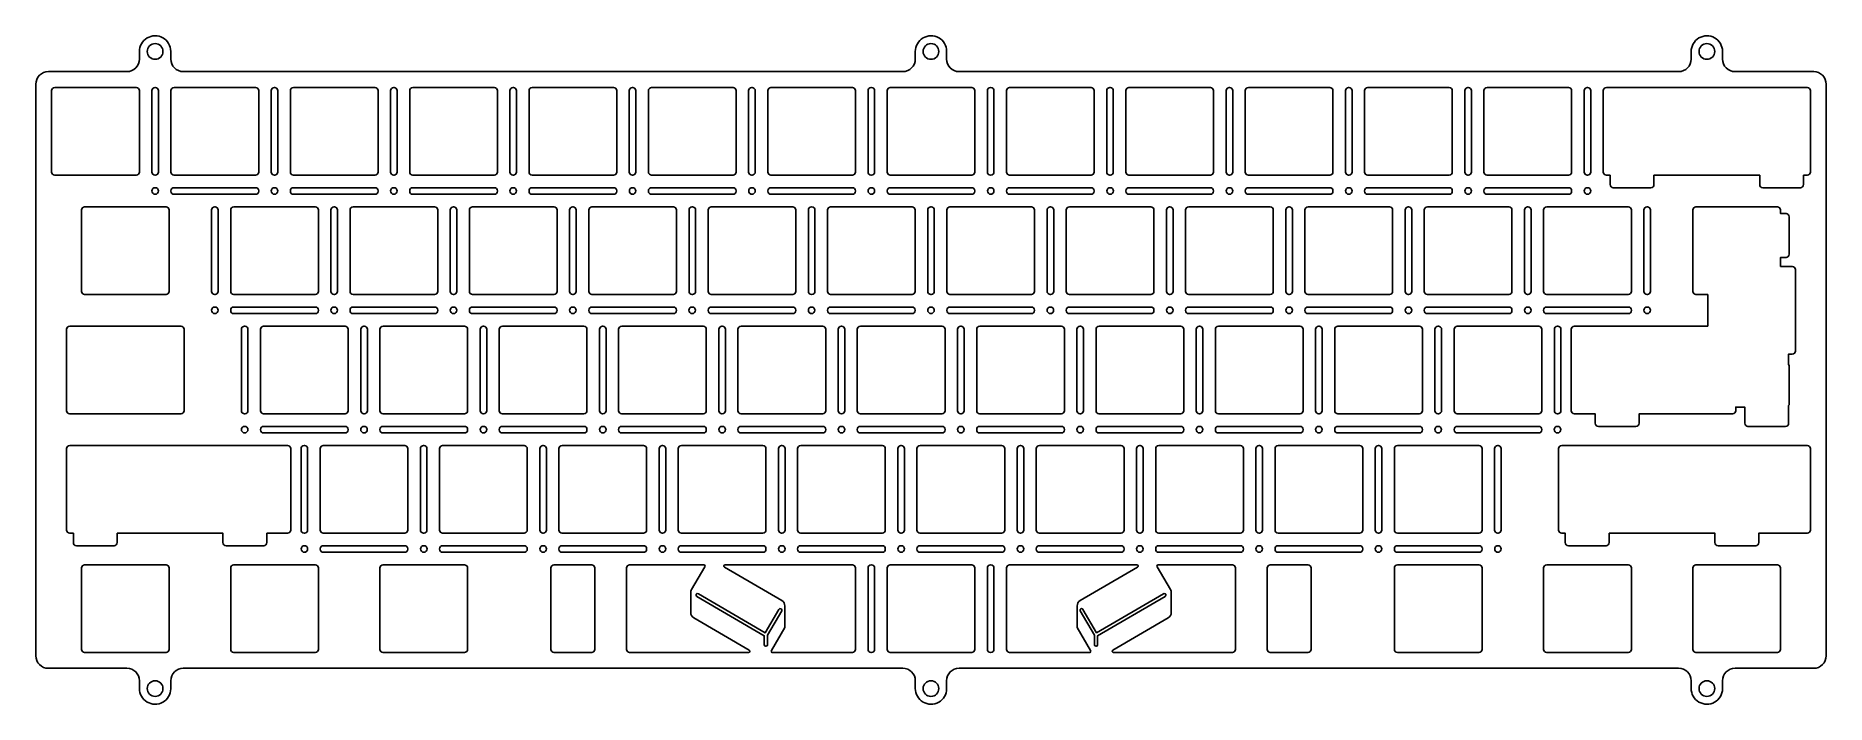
# Model space of a CAD drawing. Header units: millimetres. Extents: x -286 to 0, y -6 to 101.
import ezdxf

# ---------------------------------------------------------------- set-up
doc = ezdxf.new("R2010")
doc.units = ezdxf.units.MM
doc.layers.get('0').update_dxf_attribs({"linetype": 'CONTINUOUS'})

msp = doc.modelspace()

# ---------------------------------------------------------------- linework, layer by layer
for points in [[(-138.38, -0.05), (-23.55, -0.05, -0.414201), (-21.55, -2.05), (-21.55, -3.25, 1.001581), (-16.55, -3.3), (-16.55, -2.05, -0.414208), (-14.55, -0.05), (-2, -0.05, 0.414214), (0, 1.95), (0, 93.2, 0.414214), (-2, 95.2), (-14.55, 95.2, -0.414208), (-16.55, 97.2), (-16.55, 98.44, 1.001581), (-21.55, 98.4), (-21.55, 97.2, -0.414201), (-23.55, 95.2), (-138.38, 95.2, -0.414208), (-140.38, 97.2), (-140.38, 98.44, 1.001581), (-145.38, 98.4), (-145.38, 97.2, -0.414201), (-147.38, 95.2), (-262.21, 95.2, -0.414208), (-264.21, 97.2), (-264.21, 98.44, 1.001581), (-269.21, 98.4), (-269.21, 97.2, -0.414201), (-271.21, 95.2), (-283.75, 95.2, 0.414214), (-285.75, 93.2), (-285.75, 1.95, 0.414214), (-283.75, -0.05), (-271.21, -0.05, -0.414201), (-269.21, -2.05), (-269.21, -3.25, 1.001581), (-264.21, -3.3), (-264.21, -2.05, -0.414208), (-262.21, -0.05), (-147.38, -0.05, -0.414201), (-145.38, -2.05), (-145.38, -3.25, 1.001581), (-140.38, -3.3), (-140.38, -2.05, -0.414208)], [(-282.73, 92.67), (-269.73, 92.67, -0.414214), (-269.23, 92.17), (-269.23, 79.17, -0.414214), (-269.73, 78.67), (-282.73, 78.67, -0.414214), (-283.23, 79.17), (-283.23, 92.17, -0.414214)], [(-267.23, 79.17, 0.414214), (-266.73, 78.67), (-266.68, 78.67, 0.414214), (-266.18, 79.17), (-266.18, 92.17, 0.414214), (-266.68, 92.67), (-266.73, 92.67, 0.414214), (-267.23, 92.17)], [(-263.68, 92.67), (-250.68, 92.67, -0.414214), (-250.18, 92.17), (-250.18, 79.17, -0.414214), (-250.68, 78.67), (-263.68, 78.67, -0.414214), (-264.18, 79.17), (-264.18, 92.17, -0.414214)], [(-247.13, 92.17, 0.414214), (-247.63, 92.67), (-247.68, 92.67, 0.414214), (-248.18, 92.17), (-248.18, 79.17, 0.414214), (-247.68, 78.67), (-247.63, 78.67, 0.414214), (-247.13, 79.17)], [(-244.63, 92.67), (-231.63, 92.67, -0.414214), (-231.13, 92.17), (-231.13, 79.17, -0.414214), (-231.63, 78.67), (-244.63, 78.67, -0.414214), (-245.13, 79.17), (-245.13, 92.17, -0.414214)], [(-228.08, 92.17, 0.414214), (-228.58, 92.67), (-228.63, 92.67, 0.414214), (-229.13, 92.17), (-229.13, 79.17, 0.414214), (-228.63, 78.67), (-228.58, 78.67, 0.414214), (-228.08, 79.17)], [(-225.58, 92.67, 0.414214), (-226.08, 92.17), (-226.08, 79.17, 0.414214), (-225.58, 78.67), (-212.58, 78.67, 0.414214), (-212.08, 79.17), (-212.08, 92.17, 0.414214), (-212.58, 92.67)], [(-209.03, 92.17, 0.414214), (-209.53, 92.67), (-209.58, 92.67, 0.414214), (-210.08, 92.17), (-210.08, 79.17, 0.414214), (-209.58, 78.67), (-209.53, 78.67, 0.414214), (-209.03, 79.17)], [(-206.53, 92.67), (-193.53, 92.67, -0.414214), (-193.03, 92.17), (-193.03, 79.17, -0.414214), (-193.53, 78.67), (-206.53, 78.67, -0.414214), (-207.03, 79.17), (-207.03, 92.17, -0.414214)], [(-189.98, 92.17, 0.414214), (-190.48, 92.67), (-190.53, 92.67, 0.414214), (-191.03, 92.17), (-191.03, 79.17, 0.414214), (-190.53, 78.67), (-190.48, 78.67, 0.414214), (-189.98, 79.17)], [(-173.98, 92.17), (-173.98, 79.17, -0.414214), (-174.48, 78.67), (-187.48, 78.67, -0.414214), (-187.98, 79.17), (-187.98, 92.17, -0.414214), (-187.48, 92.67), (-174.48, 92.67, -0.414214)], [(-170.93, 92.17, 0.414214), (-171.43, 92.67), (-171.48, 92.67, 0.414214), (-171.98, 92.17), (-171.98, 79.17, 0.414214), (-171.48, 78.67), (-171.43, 78.67, 0.414214), (-170.93, 79.17)], [(-168.43, 92.67), (-155.43, 92.67, -0.414214), (-154.93, 92.17), (-154.93, 79.17, -0.414214), (-155.43, 78.67), (-168.43, 78.67, -0.414214), (-168.93, 79.17), (-168.93, 92.17, -0.414214)], [(-151.88, 92.17, 0.414214), (-152.38, 92.67), (-152.43, 92.67, 0.414214), (-152.93, 92.17), (-152.93, 79.17, 0.414214), (-152.43, 78.67), (-152.38, 78.67, 0.414214), (-151.88, 79.17)], [(-135.88, 92.17), (-135.88, 79.17, -0.414214), (-136.38, 78.67), (-149.38, 78.67, -0.414214), (-149.88, 79.17), (-149.88, 92.17, -0.414214), (-149.38, 92.67), (-136.38, 92.67, -0.414214)], [(-132.83, 92.17, 0.414214), (-133.33, 92.67), (-133.38, 92.67, 0.414214), (-133.88, 92.17), (-133.88, 79.17, 0.414214), (-133.38, 78.67), (-133.33, 78.67, 0.414214), (-132.83, 79.17)], [(-130.33, 92.67), (-117.33, 92.67, -0.414214), (-116.83, 92.17), (-116.83, 79.17, -0.414214), (-117.33, 78.67), (-130.33, 78.67, -0.414214), (-130.83, 79.17), (-130.83, 92.17, -0.414214)], [(-113.78, 92.17, 0.414214), (-114.28, 92.67), (-114.33, 92.67, 0.414214), (-114.83, 92.17), (-114.83, 79.17, 0.414214), (-114.33, 78.67), (-114.28, 78.67, 0.414214), (-113.78, 79.17)], [(-111.28, 92.67), (-98.28, 92.67, -0.414214), (-97.78, 92.17), (-97.78, 79.17, -0.414214), (-98.28, 78.67), (-111.28, 78.67, -0.414214), (-111.78, 79.17), (-111.78, 92.17, -0.414214)], [(-94.73, 92.17, 0.414214), (-95.23, 92.67), (-95.28, 92.67, 0.414214), (-95.78, 92.17), (-95.78, 79.17, 0.414214), (-95.28, 78.67), (-95.23, 78.67, 0.414214), (-94.73, 79.17)], [(-92.23, 92.67), (-79.23, 92.67, -0.414214), (-78.73, 92.17), (-78.73, 79.17, -0.414214), (-79.23, 78.67), (-92.23, 78.67, -0.414214), (-92.73, 79.17), (-92.73, 92.17, -0.414214)], [(-75.68, 92.17, 0.414214), (-76.18, 92.67), (-76.23, 92.67, 0.414214), (-76.73, 92.17), (-76.73, 79.17, 0.414214), (-76.23, 78.67), (-76.18, 78.67, 0.414214), (-75.68, 79.17)], [(-59.68, 92.17), (-59.68, 79.17, -0.414214), (-60.18, 78.67), (-73.18, 78.67, -0.414214), (-73.68, 79.17), (-73.68, 92.17, -0.414214), (-73.18, 92.67), (-60.18, 92.67, -0.414214)], [(-56.63, 92.17, 0.414214), (-57.13, 92.67), (-57.18, 92.67, 0.414214), (-57.68, 92.17), (-57.68, 79.17, 0.414214), (-57.18, 78.67), (-57.13, 78.67, 0.414214), (-56.63, 79.17)], [(-54.13, 92.67), (-41.13, 92.67, -0.414214), (-40.63, 92.17), (-40.63, 79.17, -0.414214), (-41.13, 78.67), (-54.13, 78.67, -0.414214), (-54.63, 79.17), (-54.63, 92.17, -0.414214)], [(-37.58, 92.17, 0.414214), (-38.08, 92.67), (-38.13, 92.67, 0.414214), (-38.63, 92.17), (-38.63, 79.17, 0.414214), (-38.13, 78.67), (-38.08, 78.67, 0.414214), (-37.58, 79.17)], [(-35.08, 92.67), (-3.03, 92.67, -0.414214), (-2.53, 92.17), (-2.53, 79.17, -0.414214), (-3.03, 78.67), (-3.62, 78.67), (-3.62, 77.17, -0.414214), (-4.12, 76.67), (-10.12, 76.67, -0.414214), (-10.62, 77.17), (-10.62, 78.67), (-27.49, 78.67), (-27.49, 77.17, -0.414214), (-27.99, 76.67), (-33.99, 76.67, -0.414214), (-34.49, 77.17), (-34.49, 78.67), (-35.08, 78.67, -0.414214), (-35.58, 79.17), (-35.58, 92.17, -0.414214)], [(-263.68, 76.67, 0.414214), (-264.18, 76.17), (-264.18, 76.12, 0.414214), (-263.68, 75.62), (-250.68, 75.62, 0.414214), (-250.18, 76.12), (-250.18, 76.17, 0.414214), (-250.68, 76.67)], [(-244.63, 76.67, 0.414214), (-245.13, 76.17), (-245.13, 76.12, 0.414214), (-244.63, 75.62), (-231.63, 75.62, 0.414214), (-231.13, 76.12), (-231.13, 76.17, 0.414214), (-231.63, 76.67)], [(-212.58, 75.62), (-225.58, 75.62, -0.414214), (-226.08, 76.12), (-226.08, 76.17, -0.414214), (-225.58, 76.67), (-212.58, 76.67, -0.414214), (-212.08, 76.17), (-212.08, 76.12, -0.414214)], [(-206.53, 76.67, 0.414214), (-207.03, 76.17), (-207.03, 76.12, 0.414214), (-206.53, 75.62), (-193.53, 75.62, 0.414214), (-193.03, 76.12), (-193.03, 76.17, 0.414214), (-193.53, 76.67)], [(-174.48, 75.62), (-187.48, 75.62, -0.414214), (-187.98, 76.12), (-187.98, 76.17, -0.414214), (-187.48, 76.67), (-174.48, 76.67, -0.414214), (-173.98, 76.17), (-173.98, 76.12, -0.414214)], [(-155.43, 75.62), (-168.43, 75.62, -0.414214), (-168.93, 76.12), (-168.93, 76.17, -0.414214), (-168.43, 76.67), (-155.43, 76.67, -0.414214), (-154.93, 76.17), (-154.93, 76.12, -0.414214)], [(-136.38, 75.62), (-149.38, 75.62, -0.414214), (-149.88, 76.12), (-149.88, 76.17, -0.414214), (-149.38, 76.67), (-136.38, 76.67, -0.414214), (-135.88, 76.17), (-135.88, 76.12, -0.414214)], [(-117.33, 75.62), (-130.33, 75.62, -0.414214), (-130.83, 76.12), (-130.83, 76.17, -0.414214), (-130.33, 76.67), (-117.33, 76.67, -0.414214), (-116.83, 76.17), (-116.83, 76.12, -0.414214)], [(-98.28, 75.62), (-111.28, 75.62, -0.414214), (-111.78, 76.12), (-111.78, 76.17, -0.414214), (-111.28, 76.67), (-98.28, 76.67, -0.414214), (-97.78, 76.17), (-97.78, 76.12, -0.414214)], [(-92.23, 76.67, 0.414214), (-92.73, 76.17), (-92.73, 76.12, 0.414214), (-92.23, 75.62), (-79.23, 75.62, 0.414214), (-78.73, 76.12), (-78.73, 76.17, 0.414214), (-79.23, 76.67)], [(-60.18, 75.62), (-73.18, 75.62, -0.414214), (-73.68, 76.12), (-73.68, 76.17, -0.414214), (-73.18, 76.67), (-60.18, 76.67, -0.414214), (-59.68, 76.17), (-59.68, 76.12, -0.414214)], [(-41.13, 75.62), (-54.13, 75.62, -0.414214), (-54.63, 76.12), (-54.63, 76.17, -0.414214), (-54.13, 76.67), (-41.13, 76.67, -0.414214), (-40.63, 76.17), (-40.63, 76.12, -0.414214)], [(-277.97, 73.62, 0.414214), (-278.47, 73.12), (-278.47, 60.12, 0.414214), (-277.97, 59.62), (-264.97, 59.62, 0.414214), (-264.47, 60.12), (-264.47, 73.12, 0.414214), (-264.97, 73.62)], [(-257.15, 59.62, 0.414214), (-256.65, 60.12), (-256.65, 73.12, 0.414214), (-257.15, 73.62), (-257.2, 73.62, 0.414214), (-257.7, 73.12), (-257.7, 60.12, 0.414214), (-257.2, 59.62)], [(-254.15, 73.62, 0.414214), (-254.65, 73.12), (-254.65, 60.12, 0.414214), (-254.15, 59.62), (-241.15, 59.62, 0.414214), (-240.65, 60.12), (-240.65, 73.12, 0.414214), (-241.15, 73.62)], [(-238.65, 60.12, 0.414214), (-238.15, 59.62), (-238.1, 59.62, 0.414214), (-237.6, 60.12), (-237.6, 73.12, 0.414214), (-238.1, 73.62), (-238.15, 73.62, 0.414214), (-238.65, 73.12)], [(-235.1, 73.62), (-222.1, 73.62, -0.414214), (-221.6, 73.12), (-221.6, 60.12, -0.414214), (-222.1, 59.62), (-235.1, 59.62, -0.414214), (-235.6, 60.12), (-235.6, 73.12, -0.414214)], [(-219.6, 60.12, 0.414214), (-219.1, 59.62), (-219.05, 59.62, 0.414214), (-218.55, 60.12), (-218.55, 73.12, 0.414214), (-219.05, 73.62), (-219.1, 73.62, 0.414214), (-219.6, 73.12)], [(-216.05, 73.62), (-203.05, 73.62, -0.414214), (-202.55, 73.12), (-202.55, 60.12, -0.414214), (-203.05, 59.62), (-216.05, 59.62, -0.414214), (-216.55, 60.12), (-216.55, 73.12, -0.414214)], [(-200.55, 60.12, 0.414214), (-200.05, 59.62), (-200, 59.62, 0.414214), (-199.5, 60.12), (-199.5, 73.12, 0.414214), (-200, 73.62), (-200.05, 73.62, 0.414214), (-200.55, 73.12)], [(-197, 73.62, 0.414214), (-197.5, 73.12), (-197.5, 60.12, 0.414214), (-197, 59.62), (-184, 59.62, 0.414214), (-183.5, 60.12), (-183.5, 73.12, 0.414214), (-184, 73.62)], [(-181.5, 60.12, 0.414214), (-181, 59.62), (-180.95, 59.62, 0.414214), (-180.45, 60.12), (-180.45, 73.12, 0.414214), (-180.95, 73.62), (-181, 73.62, 0.414214), (-181.5, 73.12)], [(-177.95, 73.62), (-164.95, 73.62, -0.414214), (-164.45, 73.12), (-164.45, 60.12, -0.414214), (-164.95, 59.62), (-177.95, 59.62, -0.414214), (-178.45, 60.12), (-178.45, 73.12, -0.414214)], [(-162.45, 60.12, 0.414214), (-161.95, 59.62), (-161.9, 59.62, 0.414214), (-161.4, 60.12), (-161.4, 73.12, 0.414214), (-161.9, 73.62), (-161.95, 73.62, 0.414214), (-162.45, 73.12)], [(-158.9, 73.62), (-145.9, 73.62, -0.414214), (-145.4, 73.12), (-145.4, 60.12, -0.414214), (-145.9, 59.62), (-158.9, 59.62, -0.414214), (-159.4, 60.12), (-159.4, 73.12, -0.414214)], [(-143.4, 60.12, 0.414214), (-142.9, 59.62), (-142.85, 59.62, 0.414214), (-142.35, 60.12), (-142.35, 73.12, 0.414214), (-142.85, 73.62), (-142.9, 73.62, 0.414214), (-143.4, 73.12)], [(-139.85, 73.62), (-126.85, 73.62, -0.414214), (-126.35, 73.12), (-126.35, 60.12, -0.414214), (-126.85, 59.62), (-139.85, 59.62, -0.414214), (-140.35, 60.12), (-140.35, 73.12, -0.414214)], [(-124.35, 60.12, 0.414214), (-123.85, 59.62), (-123.8, 59.62, 0.414214), (-123.3, 60.12), (-123.3, 73.12, 0.414214), (-123.8, 73.62), (-123.85, 73.62, 0.414214), (-124.35, 73.12)], [(-120.8, 73.62), (-107.8, 73.62, -0.414214), (-107.3, 73.12), (-107.3, 60.12, -0.414214), (-107.8, 59.62), (-120.8, 59.62, -0.414214), (-121.3, 60.12), (-121.3, 73.12, -0.414214)], [(-105.3, 60.12, 0.414214), (-104.8, 59.62), (-104.75, 59.62, 0.414214), (-104.25, 60.12), (-104.25, 73.12, 0.414214), (-104.75, 73.62), (-104.8, 73.62, 0.414214), (-105.3, 73.12)], [(-101.75, 73.62), (-88.75, 73.62, -0.414214), (-88.25, 73.12), (-88.25, 60.12, -0.414214), (-88.75, 59.62), (-101.75, 59.62, -0.414214), (-102.25, 60.12), (-102.25, 73.12, -0.414214)], [(-86.25, 60.12, 0.414214), (-85.75, 59.62), (-85.7, 59.62, 0.414214), (-85.2, 60.12), (-85.2, 73.12, 0.414214), (-85.7, 73.62), (-85.75, 73.62, 0.414214), (-86.25, 73.12)], [(-82.7, 73.62), (-69.7, 73.62, -0.414214), (-69.2, 73.12), (-69.2, 60.12, -0.414214), (-69.7, 59.62), (-82.7, 59.62, -0.414214), (-83.2, 60.12), (-83.2, 73.12, -0.414214)], [(-67.2, 60.12, 0.414214), (-66.7, 59.62), (-66.65, 59.62, 0.414214), (-66.15, 60.12), (-66.15, 73.12, 0.414214), (-66.65, 73.62), (-66.7, 73.62, 0.414214), (-67.2, 73.12)], [(-63.65, 73.62), (-50.65, 73.62, -0.414214), (-50.15, 73.12), (-50.15, 60.12, -0.414214), (-50.65, 59.62), (-63.65, 59.62, -0.414214), (-64.15, 60.12), (-64.15, 73.12, -0.414214)], [(-48.15, 60.12, 0.414214), (-47.65, 59.62), (-47.6, 59.62, 0.414214), (-47.1, 60.12), (-47.1, 73.12, 0.414214), (-47.6, 73.62), (-47.65, 73.62, 0.414214), (-48.15, 73.12)], [(-44.6, 73.62), (-31.6, 73.62, -0.414214), (-31.1, 73.12), (-31.1, 60.12, -0.414214), (-31.6, 59.62), (-44.6, 59.62, -0.414214), (-45.1, 60.12), (-45.1, 73.12, -0.414214)], [(-6, 41.88), (-6, 39.07, -0.414214), (-6.5, 38.57), (-12.5, 38.57, -0.414214), (-13, 39.07), (-13, 41.66), (-14.44, 41.66), (-14.44, 41.07, -0.414214), (-14.94, 40.57), (-29.87, 40.57), (-29.87, 39.07, -0.414214), (-30.37, 38.57), (-36.37, 38.57, -0.414214), (-36.87, 39.07), (-36.87, 40.57), (-40.19, 40.57, -0.414214), (-40.69, 41.07), (-40.69, 54.07, -0.414214), (-40.19, 54.57), (-18.91, 54.57), (-18.91, 59.62), (-20.79, 59.62, -0.414214), (-21.29, 60.12), (-21.29, 73.12, -0.414214), (-20.79, 73.62), (-7.79, 73.62, -0.414214), (-7.29, 73.12), (-7.29, 72.54), (-6.41, 72.54, -0.414214), (-5.91, 72.04), (-5.91, 66.04, -0.414214), (-6.41, 65.54), (-7.29, 65.54), (-7.29, 64.1), (-5.41, 64.1, -0.414214), (-4.91, 63.6), (-4.91, 50.6, -0.414214), (-5.41, 50.1), (-6, 50.1), (-6, 48.44, -0.150834), (-5.91, 48.16), (-5.91, 42.16, -0.150834)], [(-28.55, 59.62, 0.414214), (-28.05, 60.12), (-28.05, 73.12, 0.414214), (-28.55, 73.62), (-28.6, 73.62, 0.414214), (-29.1, 73.12), (-29.1, 60.12, 0.414214), (-28.6, 59.62)], [(-254.15, 57.62, 0.414214), (-254.65, 57.12), (-254.65, 57.07, 0.414214), (-254.15, 56.57), (-241.15, 56.57, 0.414214), (-240.65, 57.07), (-240.65, 57.12, 0.414214), (-241.15, 57.62)], [(-222.1, 56.57), (-235.1, 56.57, -0.414214), (-235.6, 57.07), (-235.6, 57.12, -0.414214), (-235.1, 57.62), (-222.1, 57.62, -0.414214), (-221.6, 57.12), (-221.6, 57.07, -0.414214)], [(-203.05, 56.57), (-216.05, 56.57, -0.414214), (-216.55, 57.07), (-216.55, 57.12, -0.414214), (-216.05, 57.62), (-203.05, 57.62, -0.414214), (-202.55, 57.12), (-202.55, 57.07, -0.414214)], [(-184, 56.57), (-197, 56.57, -0.414214), (-197.5, 57.07), (-197.5, 57.12, -0.414214), (-197, 57.62), (-184, 57.62, -0.414214), (-183.5, 57.12), (-183.5, 57.07, -0.414214)], [(-164.95, 56.57), (-177.95, 56.57, -0.414214), (-178.45, 57.07), (-178.45, 57.12, -0.414214), (-177.95, 57.62), (-164.95, 57.62, -0.414214), (-164.45, 57.12), (-164.45, 57.07, -0.414214)], [(-145.9, 56.57), (-158.9, 56.57, -0.414214), (-159.4, 57.07), (-159.4, 57.12, -0.414214), (-158.9, 57.62), (-145.9, 57.62, -0.414214), (-145.4, 57.12), (-145.4, 57.07, -0.414214)], [(-126.85, 56.57), (-139.85, 56.57, -0.414214), (-140.35, 57.07), (-140.35, 57.12, -0.414214), (-139.85, 57.62), (-126.85, 57.62, -0.414214), (-126.35, 57.12), (-126.35, 57.07, -0.414214)], [(-107.8, 56.57), (-120.8, 56.57, -0.414214), (-121.3, 57.07), (-121.3, 57.12, -0.414214), (-120.8, 57.62), (-107.8, 57.62, -0.414214), (-107.3, 57.12), (-107.3, 57.07, -0.414214)], [(-88.75, 56.57), (-101.75, 56.57, -0.414214), (-102.25, 57.07), (-102.25, 57.12, -0.414214), (-101.75, 57.62), (-88.75, 57.62, -0.414214), (-88.25, 57.12), (-88.25, 57.07, -0.414214)], [(-69.7, 56.57), (-82.7, 56.57, -0.414214), (-83.2, 57.07), (-83.2, 57.12, -0.414214), (-82.7, 57.62), (-69.7, 57.62, -0.414214), (-69.2, 57.12), (-69.2, 57.07, -0.414214)], [(-50.65, 56.57), (-63.65, 56.57, -0.414214), (-64.15, 57.07), (-64.15, 57.12, -0.414214), (-63.65, 57.62), (-50.65, 57.62, -0.414214), (-50.15, 57.12), (-50.15, 57.07, -0.414214)], [(-31.6, 56.57), (-44.6, 56.57, -0.414214), (-45.1, 57.07), (-45.1, 57.12, -0.414214), (-44.6, 57.62), (-31.6, 57.62, -0.414214), (-31.1, 57.12), (-31.1, 57.07, -0.414214)], [(-280.35, 54.57), (-262.59, 54.57, -0.414214), (-262.09, 54.07), (-262.09, 41.07, -0.414214), (-262.59, 40.57), (-280.35, 40.57, -0.414214), (-280.85, 41.07), (-280.85, 54.07, -0.414214)], [(-251.89, 54.07), (-251.89, 41.07, -0.414214), (-252.39, 40.57), (-252.44, 40.57, -0.414214), (-252.94, 41.07), (-252.94, 54.07, -0.414214), (-252.44, 54.57), (-252.39, 54.57, -0.414214)], [(-249.39, 54.57), (-236.39, 54.57, -0.414214), (-235.89, 54.07), (-235.89, 41.07, -0.414214), (-236.39, 40.57), (-249.39, 40.57, -0.414214), (-249.89, 41.07), (-249.89, 54.07, -0.414214)], [(-233.89, 41.07), (-233.89, 54.07, -0.414214), (-233.39, 54.57), (-233.34, 54.57, -0.414214), (-232.84, 54.07), (-232.84, 41.07, -0.414214), (-233.34, 40.57), (-233.39, 40.57, -0.414214)], [(-230.34, 54.57, 0.414214), (-230.84, 54.07), (-230.84, 41.07, 0.414214), (-230.34, 40.57), (-217.34, 40.57, 0.414214), (-216.84, 41.07), (-216.84, 54.07, 0.414214), (-217.34, 54.57)], [(-214.29, 40.57), (-214.34, 40.57, -0.414214), (-214.84, 41.07), (-214.84, 54.07, -0.414214), (-214.34, 54.57), (-214.29, 54.57, -0.414214), (-213.79, 54.07), (-213.79, 41.07, -0.414214)], [(-211.29, 54.57), (-198.29, 54.57, -0.414214), (-197.79, 54.07), (-197.79, 41.07, -0.414214), (-198.29, 40.57), (-211.29, 40.57, -0.414214), (-211.79, 41.07), (-211.79, 54.07, -0.414214)], [(-195.24, 40.57), (-195.29, 40.57, -0.414214), (-195.79, 41.07), (-195.79, 54.07, -0.414214), (-195.29, 54.57), (-195.24, 54.57, -0.414214), (-194.74, 54.07), (-194.74, 41.07, -0.414214)], [(-192.24, 54.57), (-179.24, 54.57, -0.414214), (-178.74, 54.07), (-178.74, 41.07, -0.414214), (-179.24, 40.57), (-192.24, 40.57, -0.414214), (-192.74, 41.07), (-192.74, 54.07, -0.414214)], [(-176.19, 40.57), (-176.24, 40.57, -0.414214), (-176.74, 41.07), (-176.74, 54.07, -0.414214), (-176.24, 54.57), (-176.19, 54.57, -0.414214), (-175.69, 54.07), (-175.69, 41.07, -0.414214)], [(-173.19, 54.57), (-160.19, 54.57, -0.414214), (-159.69, 54.07), (-159.69, 41.07, -0.414214), (-160.19, 40.57), (-173.19, 40.57, -0.414214), (-173.69, 41.07), (-173.69, 54.07, -0.414214)], [(-157.14, 40.57), (-157.19, 40.57, -0.414214), (-157.69, 41.07), (-157.69, 54.07, -0.414214), (-157.19, 54.57), (-157.14, 54.57, -0.414214), (-156.64, 54.07), (-156.64, 41.07, -0.414214)], [(-154.14, 54.57), (-141.14, 54.57, -0.414214), (-140.64, 54.07), (-140.64, 41.07, -0.414214), (-141.14, 40.57), (-154.14, 40.57, -0.414214), (-154.64, 41.07), (-154.64, 54.07, -0.414214)], [(-138.09, 40.57), (-138.14, 40.57, -0.414214), (-138.64, 41.07), (-138.64, 54.07, -0.414214), (-138.14, 54.57), (-138.09, 54.57, -0.414214), (-137.59, 54.07), (-137.59, 41.07, -0.414214)], [(-135.09, 54.57), (-122.09, 54.57, -0.414214), (-121.59, 54.07), (-121.59, 41.07, -0.414214), (-122.09, 40.57), (-135.09, 40.57, -0.414214), (-135.59, 41.07), (-135.59, 54.07, -0.414214)], [(-119.04, 40.57), (-119.09, 40.57, -0.414214), (-119.59, 41.07), (-119.59, 54.07, -0.414214), (-119.09, 54.57), (-119.04, 54.57, -0.414214), (-118.54, 54.07), (-118.54, 41.07, -0.414214)], [(-116.04, 54.57), (-103.04, 54.57, -0.414214), (-102.54, 54.07), (-102.54, 41.07, -0.414214), (-103.04, 40.57), (-116.04, 40.57, -0.414214), (-116.54, 41.07), (-116.54, 54.07, -0.414214)], [(-99.99, 40.57), (-100.04, 40.57, -0.414214), (-100.54, 41.07), (-100.54, 54.07, -0.414214), (-100.04, 54.57), (-99.99, 54.57, -0.414214), (-99.49, 54.07), (-99.49, 41.07, -0.414214)], [(-83.49, 54.07), (-83.49, 41.07, -0.414214), (-83.99, 40.57), (-96.99, 40.57, -0.414214), (-97.49, 41.07), (-97.49, 54.07, -0.414214), (-96.99, 54.57), (-83.99, 54.57, -0.414214)], [(-80.94, 40.57), (-80.99, 40.57, -0.414214), (-81.49, 41.07), (-81.49, 54.07, -0.414214), (-80.99, 54.57), (-80.94, 54.57, -0.414214), (-80.44, 54.07), (-80.44, 41.07, -0.414214)], [(-77.94, 54.57), (-64.94, 54.57, -0.414214), (-64.44, 54.07), (-64.44, 41.07, -0.414214), (-64.94, 40.57), (-77.94, 40.57, -0.414214), (-78.44, 41.07), (-78.44, 54.07, -0.414214)], [(-61.89, 40.57), (-61.94, 40.57, -0.414214), (-62.44, 41.07), (-62.44, 54.07, -0.414214), (-61.94, 54.57), (-61.89, 54.57, -0.414214), (-61.39, 54.07), (-61.39, 41.07, -0.414214)], [(-58.89, 54.57), (-45.89, 54.57, -0.414214), (-45.39, 54.07), (-45.39, 41.07, -0.414214), (-45.89, 40.57), (-58.89, 40.57, -0.414214), (-59.39, 41.07), (-59.39, 54.07, -0.414214)], [(-42.34, 54.07), (-42.34, 41.07, -0.414214), (-42.84, 40.57), (-42.89, 40.57, -0.414214), (-43.39, 41.07), (-43.39, 54.07, -0.414214), (-42.89, 54.57), (-42.84, 54.57, -0.414214)], [(-249.39, 38.57, 0.414214), (-249.89, 38.07), (-249.89, 38.02, 0.414214), (-249.39, 37.52), (-236.39, 37.52, 0.414214), (-235.89, 38.02), (-235.89, 38.07, 0.414214), (-236.39, 38.57)], [(-217.34, 37.52), (-230.34, 37.52, -0.414214), (-230.84, 38.02), (-230.84, 38.07, -0.414214), (-230.34, 38.57), (-217.34, 38.57, -0.414214), (-216.84, 38.07), (-216.84, 38.02, -0.414214)], [(-198.29, 37.52), (-211.29, 37.52, -0.414214), (-211.79, 38.02), (-211.79, 38.07, -0.414214), (-211.29, 38.57), (-198.29, 38.57, -0.414214), (-197.79, 38.07), (-197.79, 38.02, -0.414214)], [(-179.24, 37.52), (-192.24, 37.52, -0.414214), (-192.74, 38.02), (-192.74, 38.07, -0.414214), (-192.24, 38.57), (-179.24, 38.57, -0.414214), (-178.74, 38.07), (-178.74, 38.02, -0.414214)], [(-160.19, 37.52), (-173.19, 37.52, -0.414214), (-173.69, 38.02), (-173.69, 38.07, -0.414214), (-173.19, 38.57), (-160.19, 38.57, -0.414214), (-159.69, 38.07), (-159.69, 38.02, -0.414214)], [(-141.14, 37.52), (-154.14, 37.52, -0.414214), (-154.64, 38.02), (-154.64, 38.07, -0.414214), (-154.14, 38.57), (-141.14, 38.57, -0.414214), (-140.64, 38.07), (-140.64, 38.02, -0.414214)], [(-122.09, 37.52), (-135.09, 37.52, -0.414214), (-135.59, 38.02), (-135.59, 38.07, -0.414214), (-135.09, 38.57), (-122.09, 38.57, -0.414214), (-121.59, 38.07), (-121.59, 38.02, -0.414214)], [(-103.04, 37.52), (-116.04, 37.52, -0.414214), (-116.54, 38.02), (-116.54, 38.07, -0.414214), (-116.04, 38.57), (-103.04, 38.57, -0.414214), (-102.54, 38.07), (-102.54, 38.02, -0.414214)], [(-83.99, 37.52), (-96.99, 37.52, -0.414214), (-97.49, 38.02), (-97.49, 38.07, -0.414214), (-96.99, 38.57), (-83.99, 38.57, -0.414214), (-83.49, 38.07), (-83.49, 38.02, -0.414214)], [(-64.94, 37.52), (-77.94, 37.52, -0.414214), (-78.44, 38.02), (-78.44, 38.07, -0.414214), (-77.94, 38.57), (-64.94, 38.57, -0.414214), (-64.44, 38.07), (-64.44, 38.02, -0.414214)], [(-45.89, 37.52), (-58.89, 37.52, -0.414214), (-59.39, 38.02), (-59.39, 38.07, -0.414214), (-58.89, 38.57), (-45.89, 38.57, -0.414214), (-45.39, 38.07), (-45.39, 38.02, -0.414214)], [(-280.35, 35.52), (-245.57, 35.52, -0.414214), (-245.07, 35.02), (-245.07, 22.02, -0.414214), (-245.57, 21.52), (-248.88, 21.52), (-248.88, 20.02, -0.414214), (-249.38, 19.52), (-255.38, 19.52, -0.414214), (-255.88, 20.02), (-255.88, 21.52), (-272.76, 21.52), (-272.76, 20.02, -0.414214), (-273.26, 19.52), (-279.26, 19.52, -0.414214), (-279.76, 20.02), (-279.76, 21.52), (-280.35, 21.52, -0.414214), (-280.85, 22.02), (-280.85, 35.02, -0.414214)], [(-242.37, 35.02, 0.414214), (-242.87, 35.52), (-242.92, 35.52, 0.414214), (-243.42, 35.02), (-243.42, 22.02, 0.414214), (-242.92, 21.52), (-242.87, 21.52, 0.414214), (-242.37, 22.02)], [(-239.87, 35.52), (-226.87, 35.52, -0.414214), (-226.37, 35.02), (-226.37, 22.02, -0.414214), (-226.87, 21.52), (-239.87, 21.52, -0.414214), (-240.37, 22.02), (-240.37, 35.02, -0.414214)], [(-224.37, 22.02, 0.414214), (-223.87, 21.52), (-223.82, 21.52, 0.414214), (-223.32, 22.02), (-223.32, 35.02, 0.414214), (-223.82, 35.52), (-223.87, 35.52, 0.414214), (-224.37, 35.02)], [(-220.82, 35.52, 0.414214), (-221.32, 35.02), (-221.32, 22.02, 0.414214), (-220.82, 21.52), (-207.82, 21.52, 0.414214), (-207.32, 22.02), (-207.32, 35.02, 0.414214), (-207.82, 35.52)], [(-205.32, 22.02, 0.414214), (-204.82, 21.52), (-204.77, 21.52, 0.414214), (-204.27, 22.02), (-204.27, 35.02, 0.414214), (-204.77, 35.52), (-204.82, 35.52, 0.414214), (-205.32, 35.02)], [(-201.77, 35.52, 0.414214), (-202.27, 35.02), (-202.27, 22.02, 0.414214), (-201.77, 21.52), (-188.77, 21.52, 0.414214), (-188.27, 22.02), (-188.27, 35.02, 0.414214), (-188.77, 35.52)], [(-186.27, 22.02, 0.414214), (-185.77, 21.52), (-185.72, 21.52, 0.414214), (-185.22, 22.02), (-185.22, 35.02, 0.414214), (-185.72, 35.52), (-185.77, 35.52, 0.414214), (-186.27, 35.02)], [(-182.72, 35.52, 0.414214), (-183.22, 35.02), (-183.22, 22.02, 0.414214), (-182.72, 21.52), (-169.72, 21.52, 0.414214), (-169.22, 22.02), (-169.22, 35.02, 0.414214), (-169.72, 35.52)], [(-167.22, 22.02, 0.414214), (-166.72, 21.52), (-166.67, 21.52, 0.414214), (-166.17, 22.02), (-166.17, 35.02, 0.414214), (-166.67, 35.52), (-166.72, 35.52, 0.414214), (-167.22, 35.02)], [(-163.67, 35.52), (-150.67, 35.52, -0.414214), (-150.17, 35.02), (-150.17, 22.02, -0.414214), (-150.67, 21.52), (-163.67, 21.52, -0.414214), (-164.17, 22.02), (-164.17, 35.02, -0.414214)], [(-148.17, 22.02, 0.414214), (-147.67, 21.52), (-147.62, 21.52, 0.414214), (-147.12, 22.02), (-147.12, 35.02, 0.414214), (-147.62, 35.52), (-147.67, 35.52, 0.414214), (-148.17, 35.02)], [(-144.62, 35.52), (-131.62, 35.52, -0.414214), (-131.12, 35.02), (-131.12, 22.02, -0.414214), (-131.62, 21.52), (-144.62, 21.52, -0.414214), (-145.12, 22.02), (-145.12, 35.02, -0.414214)], [(-129.12, 22.02, 0.414214), (-128.62, 21.52), (-128.57, 21.52, 0.414214), (-128.07, 22.02), (-128.07, 35.02, 0.414214), (-128.57, 35.52), (-128.62, 35.52, 0.414214), (-129.12, 35.02)], [(-125.57, 35.52), (-112.57, 35.52, -0.414214), (-112.07, 35.02), (-112.07, 22.02, -0.414214), (-112.57, 21.52), (-125.57, 21.52, -0.414214), (-126.07, 22.02), (-126.07, 35.02, -0.414214)], [(-110.07, 22.02, 0.414214), (-109.57, 21.52), (-109.52, 21.52, 0.414214), (-109.02, 22.02), (-109.02, 35.02, 0.414214), (-109.52, 35.52), (-109.57, 35.52, 0.414214), (-110.07, 35.02)], [(-106.52, 35.52), (-93.52, 35.52, -0.414214), (-93.02, 35.02), (-93.02, 22.02, -0.414214), (-93.52, 21.52), (-106.52, 21.52, -0.414214), (-107.02, 22.02), (-107.02, 35.02, -0.414214)], [(-91.02, 22.02, 0.414214), (-90.52, 21.52), (-90.47, 21.52, 0.414214), (-89.97, 22.02), (-89.97, 35.02, 0.414214), (-90.47, 35.52), (-90.52, 35.52, 0.414214), (-91.02, 35.02)], [(-87.47, 35.52), (-74.47, 35.52, -0.414214), (-73.97, 35.02), (-73.97, 22.02, -0.414214), (-74.47, 21.52), (-87.47, 21.52, -0.414214), (-87.97, 22.02), (-87.97, 35.02, -0.414214)], [(-71.97, 22.02, 0.414214), (-71.47, 21.52), (-71.42, 21.52, 0.414214), (-70.92, 22.02), (-70.92, 35.02, 0.414214), (-71.42, 35.52), (-71.47, 35.52, 0.414214), (-71.97, 35.02)], [(-68.42, 35.52), (-55.42, 35.52, -0.414214), (-54.92, 35.02), (-54.92, 22.02, -0.414214), (-55.42, 21.52), (-68.42, 21.52, -0.414214), (-68.92, 22.02), (-68.92, 35.02, -0.414214)], [(-52.37, 21.52, 0.414214), (-51.87, 22.02), (-51.87, 35.02, 0.414214), (-52.37, 35.52), (-52.42, 35.52, 0.414214), (-52.92, 35.02), (-52.92, 22.02, 0.414214), (-52.42, 21.52)], [(-42.22, 35.52), (-3.03, 35.52, -0.414214), (-2.53, 35.02), (-2.53, 22.02, -0.414214), (-3.03, 21.52), (-10.76, 21.52), (-10.76, 20.02, -0.414214), (-11.26, 19.52), (-17.26, 19.52, -0.414214), (-17.76, 20.02), (-17.76, 21.52), (-34.64, 21.52), (-34.64, 20.02, -0.414214), (-35.14, 19.52), (-41.14, 19.52, -0.414214), (-41.64, 20.02), (-41.64, 21.52), (-42.22, 21.52, -0.414214), (-42.72, 22.02), (-42.72, 35.02, -0.414214)], [(-239.87, 19.52, 0.414214), (-240.37, 19.02), (-240.37, 18.97, 0.414214), (-239.87, 18.47), (-226.87, 18.47, 0.414214), (-226.37, 18.97), (-226.37, 19.02, 0.414214), (-226.87, 19.52)], [(-207.32, 19.02), (-207.32, 18.97, -0.414214), (-207.82, 18.47), (-220.82, 18.47, -0.414214), (-221.32, 18.97), (-221.32, 19.02, -0.414214), (-220.82, 19.52), (-207.82, 19.52, -0.414214)], [(-188.27, 19.02), (-188.27, 18.97, -0.414214), (-188.77, 18.47), (-201.77, 18.47, -0.414214), (-202.27, 18.97), (-202.27, 19.02, -0.414214), (-201.77, 19.52), (-188.77, 19.52, -0.414214)], [(-169.22, 19.02), (-169.22, 18.97, -0.414214), (-169.72, 18.47), (-182.72, 18.47, -0.414214), (-183.22, 18.97), (-183.22, 19.02, -0.414214), (-182.72, 19.52), (-169.72, 19.52, -0.414214)], [(-150.17, 19.02), (-150.17, 18.97, -0.414214), (-150.67, 18.47), (-163.67, 18.47, -0.414214), (-164.17, 18.97), (-164.17, 19.02, -0.414214), (-163.67, 19.52), (-150.67, 19.52, -0.414214)], [(-131.12, 19.02), (-131.12, 18.97, -0.414214), (-131.62, 18.47), (-144.62, 18.47, -0.414214), (-145.12, 18.97), (-145.12, 19.02, -0.414214), (-144.62, 19.52), (-131.62, 19.52, -0.414214)], [(-112.07, 19.02), (-112.07, 18.97, -0.414214), (-112.57, 18.47), (-125.57, 18.47, -0.414214), (-126.07, 18.97), (-126.07, 19.02, -0.414214), (-125.57, 19.52), (-112.57, 19.52, -0.414214)], [(-93.02, 19.02), (-93.02, 18.97, -0.414214), (-93.52, 18.47), (-106.52, 18.47, -0.414214), (-107.02, 18.97), (-107.02, 19.02, -0.414214), (-106.52, 19.52), (-93.52, 19.52, -0.414214)], [(-73.97, 19.02), (-73.97, 18.97, -0.414214), (-74.47, 18.47), (-87.47, 18.47, -0.414214), (-87.97, 18.97), (-87.97, 19.02, -0.414214), (-87.47, 19.52), (-74.47, 19.52, -0.414214)], [(-54.92, 19.02), (-54.92, 18.97, -0.414214), (-55.42, 18.47), (-68.42, 18.47, -0.414214), (-68.92, 18.97), (-68.92, 19.02, -0.414214), (-68.42, 19.52), (-55.42, 19.52, -0.414214)], [(-264.47, 15.97, 0.414214), (-264.97, 16.47), (-277.97, 16.47, 0.414214), (-278.47, 15.97), (-278.47, 2.97, 0.414214), (-277.97, 2.47), (-264.97, 2.47, 0.414214), (-264.47, 2.97)], [(-240.65, 15.97, 0.414214), (-241.15, 16.47), (-254.15, 16.47, 0.414214), (-254.65, 15.97), (-254.65, 2.97, 0.414214), (-254.15, 2.47), (-241.15, 2.47, 0.414214), (-240.65, 2.97)], [(-216.84, 15.97, 0.414214), (-217.34, 16.47), (-230.34, 16.47, 0.414214), (-230.84, 15.97), (-230.84, 2.97, 0.414214), (-230.34, 2.47), (-217.34, 2.47, 0.414214), (-216.84, 2.97)], [(-196.53, 15.97), (-196.53, 2.97, -0.414214), (-197.03, 2.47), (-203.03, 2.47, -0.414214), (-203.53, 2.97), (-203.53, 15.97, -0.414214), (-203.03, 16.47), (-197.03, 16.47, -0.414214)], [(-178.96, 16.17, 0.578843), (-179.14, 16.47), (-190.98, 16.47, 0.414214), (-191.48, 15.97), (-191.48, 2.97, 0.414214), (-190.98, 2.47), (-171.99, 2.47, 0.765551), (-171.89, 2.84), (-180.73, 8, -0.26675), (-181.23, 8.86), (-181.23, 12.02, -0.132791), (-181.09, 12.52)], [(-154.93, 15.97, 0.414214), (-155.43, 16.47), (-175.75, 16.47, 0.765551), (-175.85, 16.1), (-166.7, 10.76, -0.26675), (-166.2, 9.9), (-166.2, 6.47), (-168.36, 2.77, 0.578843), (-168.19, 2.47), (-155.43, 2.47, 0.414214), (-154.93, 2.97)], [(-152.43, 16.47), (-152.38, 16.47, -0.414214), (-151.88, 15.97), (-151.88, 2.97, -0.414214), (-152.38, 2.47), (-152.43, 2.47, -0.414214), (-152.93, 2.97), (-152.93, 15.97, -0.414214)], [(-135.88, 15.97, 0.414214), (-136.38, 16.47), (-149.38, 16.47, 0.414214), (-149.88, 15.97), (-149.88, 2.97, 0.414214), (-149.38, 2.47), (-136.38, 2.47, 0.414214), (-135.88, 2.97)], [(-132.83, 15.97, 0.414214), (-133.33, 16.47), (-133.38, 16.47, 0.414214), (-133.88, 15.97), (-133.88, 2.97, 0.414214), (-133.38, 2.47), (-133.33, 2.47, 0.414214), (-132.83, 2.97)], [(-130.33, 16.47), (-110.01, 16.47, -0.765551), (-109.91, 16.1), (-119.06, 10.76, 0.26675), (-119.55, 9.9), (-119.55, 6.47), (-117.4, 2.77, -0.578843), (-117.57, 2.47), (-130.33, 2.47, -0.414214), (-130.83, 2.97), (-130.83, 15.97, -0.414214)], [(-106.62, 16.47), (-94.78, 16.47, -0.414214), (-94.28, 15.97), (-94.28, 2.97, -0.414214), (-94.78, 2.47), (-113.76, 2.47, -0.765551), (-113.86, 2.84), (-105.03, 8, 0.26675), (-104.53, 8.86), (-104.53, 12.02, 0.132791), (-104.67, 12.52), (-106.8, 16.17, -0.578843)], [(-89.23, 2.97), (-89.23, 15.97, -0.414214), (-88.73, 16.47), (-82.73, 16.47, -0.414214), (-82.23, 15.97), (-82.23, 2.97, -0.414214), (-82.73, 2.47), (-88.73, 2.47, -0.414214)], [(-68.42, 16.47), (-55.42, 16.47, -0.414214), (-54.92, 15.97), (-54.92, 2.97, -0.414214), (-55.42, 2.47), (-68.42, 2.47, -0.414214), (-68.92, 2.97), (-68.92, 15.97, -0.414214)], [(-44.6, 16.47), (-31.6, 16.47, -0.414214), (-31.1, 15.97), (-31.1, 2.97, -0.414214), (-31.6, 2.47), (-44.6, 2.47, -0.414214), (-45.1, 2.97), (-45.1, 15.97, -0.414214)], [(-20.79, 16.47, 0.414214), (-21.29, 15.97), (-21.29, 2.97, 0.414214), (-20.79, 2.47), (-7.79, 2.47, 0.414214), (-7.29, 2.97), (-7.29, 15.97, 0.414214), (-7.79, 16.47)], [(-169.48, 3.72, 1), (-168.98, 3.72), (-168.98, 5.22), (-166.71, 9.11, 1), (-167.14, 9.36), (-169.32, 5.63), (-179.99, 11.86, 1), (-180.24, 11.42), (-169.48, 5.15)], [(-116.78, 3.72, 1), (-116.28, 3.72), (-116.28, 5.15), (-105.52, 11.42, 1), (-105.77, 11.86), (-116.44, 5.63), (-118.62, 9.36, 1), (-119.05, 9.11), (-116.78, 5.22)]]:
    msp.add_lwpolyline(points, format="xyb", close=True)
for centre, radius in [((-266.71, 98.42, 0), 1.25), ((-142.88, 98.42, 0), 1.25), ((-19.05, 98.42, 0), 1.25), ((-266.7, 76.15, 0), 0.525), ((-247.65, 76.15, 0), 0.525), ((-228.6, 76.15, 0), 0.525), ((-209.55, 76.15, 0), 0.525), ((-190.5, 76.15, 0), 0.525), ((-171.45, 76.15, 0), 0.525), ((-152.4, 76.15, 0), 0.525), ((-133.35, 76.15, 0), 0.525), ((-114.3, 76.15, 0), 0.525), ((-95.25, 76.15, 0), 0.525), ((-76.2, 76.15, 0), 0.525), ((-57.15, 76.15, 0), 0.525), ((-38.1, 76.15, 0), 0.525), ((-257.18, 57.1, 0), 0.525), ((-238.13, 57.1, 0), 0.525), ((-219.08, 57.1, 0), 0.525), ((-200.03, 57.1, 0), 0.525), ((-180.98, 57.1, 0), 0.525), ((-161.93, 57.1, 0), 0.525), ((-142.88, 57.1, 0), 0.525), ((-123.83, 57.1, 0), 0.525), ((-104.78, 57.1, 0), 0.525), ((-85.73, 57.1, 0), 0.525), ((-66.68, 57.1, 0), 0.525), ((-47.63, 57.1, 0), 0.525), ((-28.58, 57.1, 0), 0.525), ((-252.42, 38.05, 0), 0.525), ((-233.37, 38.05, 0), 0.525), ((-214.32, 38.05, 0), 0.525), ((-195.27, 38.05, 0), 0.525), ((-176.22, 38.05, 0), 0.525), ((-157.17, 38.05, 0), 0.525), ((-138.12, 38.05, 0), 0.525), ((-119.07, 38.05, 0), 0.525), ((-100.02, 38.05, 0), 0.525), ((-80.97, 38.05, 0), 0.525), ((-61.92, 38.05, 0), 0.525), ((-42.87, 38.05, 0), 0.525), ((-242.89, 19, 0), 0.525), ((-223.84, 19, 0), 0.525), ((-204.79, 19, 0), 0.525), ((-185.74, 19, 0), 0.525), ((-166.69, 19, 0), 0.525), ((-147.64, 19, 0), 0.525), ((-128.59, 19, 0), 0.525), ((-109.54, 19, 0), 0.525), ((-90.49, 19, 0), 0.525), ((-71.44, 19, 0), 0.525), ((-52.39, 19, 0), 0.525), ((-266.71, -3.28, 0), 1.25), ((-142.88, -3.28, 0), 1.25), ((-19.05, -3.28, 0), 1.25)]:
    msp.add_circle(centre, radius)

doc.saveas('drawing.dxf')
